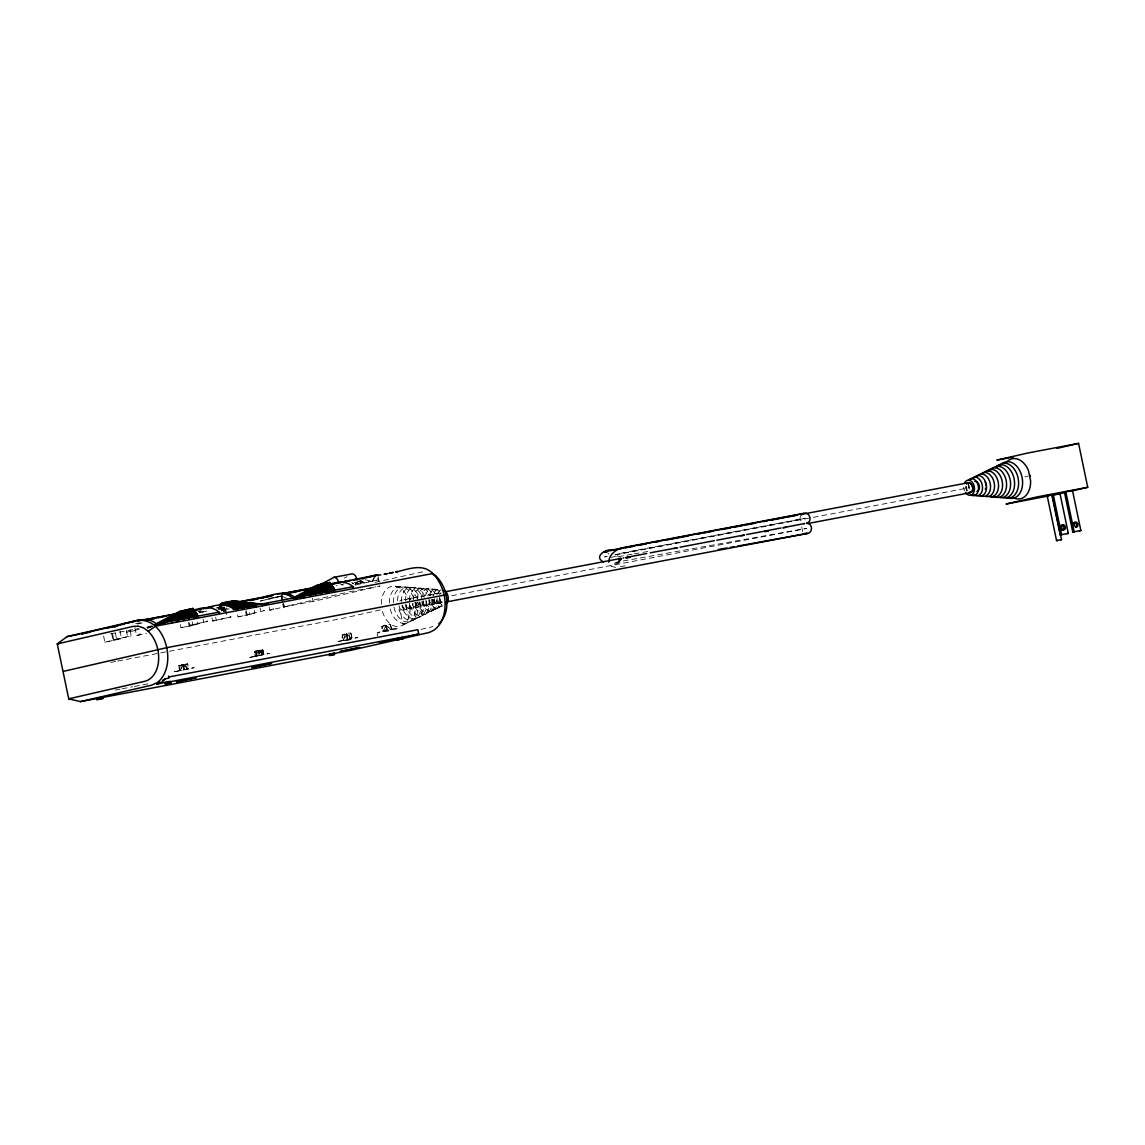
<?xml version="1.0" encoding="UTF-8"?>
<svg xmlns="http://www.w3.org/2000/svg" width="1145" height="1145" viewBox="0 0 1145 1145"><rect width="100%" height="100%" fill="white"/><g stroke="black" fill="none" stroke-linecap="round" stroke-linejoin="round"><path stroke-width="0.75" stroke-dasharray="5 3.75" d="M352.431 583.12L352.946 583.463A4.48 1.231 5.2 0 1 353.204 583.979L353.218 583.735A4.48 1.231 5.2 0 0 352.975 583.22L351.744 582.562M356.281 582.877L358.285 583.349L355.093 583.163M354.32 582.419L356.982 583.163M356.954 583.406L357.898 582.962M359.129 581.059L360.747 581.002M360.017 581.073L361.634 581.059M359.487 581.202L362.121 582.175C365.355 581.875 360.417 583.478 360.26 581.932M357.598 580.959L362.121 582.175M362.106 582.419L363.051 581.989M218.981 609.655L219.482 606.75L220.699 612.561M801.672 526.829L802.717 531.824M621.034 559.204A3.578 1.259 -40.3 0 0 619.001 561.58L618.157 558.903M800.441 516.109L799.954 518.714L801.715 522.192M618.601 562.51L619.001 561.58M365.341 579.728L371.91 581.274L375.188 576.321M371.91 581.274L374.229 578.683M358.299 583.106L355.122 582.919M403.326 624.841L409.38 621.907M412.415 620.447L415.435 618.987M418.469 617.527L421.489 616.053M424.523 614.593L427.543 613.133M430.577 611.659L433.597 610.199M436.631 608.739L439.666 607.265M120.025 630.809L121.484 638.681L104.868 642.173L103.565 635.919M180.337 624.597L180.982 627.718L190.056 626L197.77 624.168L197.126 621.048M254.219 610.199L254.877 613.319L238.088 616.869L237.115 612.189M377.864 635.933C372.469 631.11 400.85 625.313 397.845 631.754M151.598 625.8L147.619 627.947L149.752 627.546L149.551 626.558M282.658 603.787L283.33 607.007L346.735 592.394M218.609 608.782L225.408 606.964M137.4 624.039L144.284 622.451M216.72 607.537L220.212 606.664M218.137 607.609L221.801 606.836M203.223 611.945L206.901 611.029M218.709 608.396L223.862 607.136M218.394 608.868L225.479 607.308M260.602 600.968L282.658 595.901L260.316 601.111M139.318 629.249L126.522 632.212L139.404 629.779M148.006 627.245L151.469 626.444M147.361 627.718L152.514 626.53M149.795 627.231L147.304 627.803A255.006 184.331 77 0 0 150.525 626.802M151.054 626.945L152.299 626.658M111.695 633.686L112.997 639.94L131.217 635.89L129.915 629.65M104.868 642.173L121.656 638.609M112.997 639.94L131.217 635.89M134.924 627.66L136.556 635.461L146.674 633.285M355.451 585.052L377.063 580.086L354.907 584.494M375.073 582.318L424.022 571.555M188.467 622.365L189.111 625.485L207.345 621.434L206.701 618.314M189.111 625.485L207.345 621.434M180.982 627.718L197.77 624.168M212.011 617.885L212.655 621.019L230.889 616.969L230.245 613.849M212.655 621.019L230.889 616.969M245.574 611.516L246.218 614.636L264.452 610.6L260.831 611.287L260.173 608.167M238.088 616.869L254.877 613.319M269.118 607.05L269.776 610.17L288.01 606.12M1024.818 476.835L1028.224 476.048M420.916 629.364L432.953 626.587M203.509 611.816L202.35 612.146M607.294 556.241L604.574 556.914L606.592 556.57M202.98 611.931L200.404 612.489M183.572 664.787L187.68 663.871L188.725 668.866L179.693 670.655L178.663 665.66L182.771 664.744L183.815 669.739L179.693 670.655L183.171 664.758L188.725 668.866L183.815 669.739L183.171 664.758L188.324 668.837L187.68 663.871L178.663 665.66L183.572 664.787L184.617 669.782L183.171 664.758L180.094 670.669L179.049 665.674M262.506 649.573L263.55 654.568L258.655 651.734L254.934 656.371L263.951 654.582L258.655 651.734L255.321 656.4L254.29 651.405L262.906 649.587L263.951 654.582L254.934 656.371L254.147 652.636L263.164 650.832L254.147 652.636M254.29 651.405L262.906 649.587M341.969 635.003L351 633.199L352.145 638.695C340.451 645.537 337.532 631.611 351 633.199M381.6 626.415L390.617 624.612L391.662 629.607C379.997 636.162 377.306 623.266 390.617 624.612M343.872 584.036L341.01 584.637M199.702 612.647L200.489 612.546M198.729 611.544L200.847 611.101L198.901 611.573M198.987 612.79L199.831 612.689M610.643 557.429L616.125 556.313L616.053 555.01M349.125 591.879L375.861 586.798M262.777 650.818L258.255 651.72L259.042 655.455L258.655 651.734L259.843 655.498L258.799 650.503M336.415 585.567L337.245 585.41M283.43 606.993L315.848 600.81L380.054 586.025L379.267 586.154M217.579 607.566L220.985 606.922M135.654 623.681L140.907 622.694M198.629 611.731L202.121 611.072M216.706 608.224L224.864 606.75M268.588 598.449L273.841 597.447M275.587 597.117L282.586 595.786M218.709 609.154L223.976 608.081M360.747 582.476L363.452 582.132M110.664 633.829L138.702 628.505M147.476 626.845L150.983 626.172M147.404 628.061L150.811 627.417L150.582 626.172M136.556 635.461L140.177 634.774L139.203 630.093M246.218 614.636L249.839 613.949L249.195 610.829M269.776 610.17L273.397 609.483L272.753 606.363M614.894 554.681L805.078 518.313L622.05 553.006A6.927 2.447 -40.3 0 0 616.797 556.542M615.352 554.91L811.504 517.669M813.251 517.34L969.128 487.741M617.513 558.388L621.019 557.73M408.164 598.806L411.527 598.177A5.11 3.521 79.3 0 1 413.388 598.449M414.891 597.533L418.254 596.889A5.11 3.521 79.3 0 0 416.68 597.962M421.632 596.259L424.995 595.615A5.11 3.521 79.3 0 0 423.407 596.674M428.359 594.971L431.722 594.341M435.086 593.697L438.463 593.053M618.286 558.889L621.792 558.23M618.042 559.218L621.563 558.545M617.67 559.633L621.177 558.96A7.314 2.576 -40.3 0 0 616.94 563.798M451.631 595.758L806.552 528.432L615.881 562.281M110.736 662.368L116.003 661.381M117.763 661.037L343.443 618.2L381.986 609.526A20.41 14.098 79.3 0 0 399.906 626.344A20.41 14.098 79.3 0 0 409.481 603.2M409.28 603.658A5.11 3.521 79.3 0 1 406.876 609.441L403.512 610.085A5.11 3.521 79.3 0 1 399.032 605.877M416.007 602.37A5.11 3.521 79.3 0 1 413.617 608.167L410.253 608.797L409.209 603.801M422.734 601.096A5.11 3.521 79.3 0 1 420.344 606.879L416.98 607.523A5.11 3.521 79.3 0 1 412.887 604.589M429.475 599.823A5.11 3.521 79.3 0 1 427.085 605.605L423.707 606.249L422.662 601.254M433.812 604.331L430.448 604.961A5.11 3.521 79.3 0 1 425.969 600.767M440.539 603.043L437.175 603.687A5.11 3.521 79.3 0 1 432.695 599.479M115.13 690.106L120.382 689.104M122.129 688.775L132.648 686.771M134.409 686.442L148.435 683.78M281.756 595.643L281.012 595.772L283.101 602.055M618.429 556.656L632.412 554.209M634.158 553.894L641.143 552.663M642.889 552.362L648.142 551.446M620.332 566.675L625.585 565.759M397.143 628.419L377.163 632.598M615.638 567.419L611.115 566.26L609.04 563.426M395.268 586.24L402.038 586.77M405.43 587.027L408.808 587.285M412.2 587.542L415.592 587.8M418.984 588.058L422.362 588.315M425.754 588.573L429.146 588.831M432.524 589.088L435.916 589.346M360.289 580.644L362.235 581.359M356.252 580.715L361.004 582.504M287.295 598.577L280.983 595.772L282.328 602.184M338.662 582.705L343.199 585.496M607.923 553.035L608.825 554.023M966.867 491.148L965.593 487.884L965.879 485.065L966.681 490.919M967.668 482.932L970.602 492.55M968.097 482.789L970.173 492.693M439.508 598.048L441.254 606.435M436.488 600.352L437.175 603.687A5.11 3.521 79.3 0 0 439.565 597.905M432.767 599.336L434.9 609.498A10.391 7.171 79.3 0 1 425.768 600.939M426.04 600.61L428.531 612.561A12.209 8.43 79.3 0 1 417.81 602.499M419.299 601.884L422.176 615.624A14.041 9.69 79.3 0 1 409.853 604.059M415.936 602.528L416.98 607.523A5.11 3.521 79.3 0 0 419.528 603.057M412.572 603.172L415.807 618.686A15.858 10.949 79.3 0 1 401.895 605.619M393.937 607.179A17.676 12.209 79.3 0 0 409.452 621.749L405.831 604.445A5.11 3.521 79.3 0 0 409.795 608.854A5.11 3.521 79.3 0 0 412.787 604.331M402.467 605.09L403.512 610.085A5.11 3.521 79.3 0 0 405.903 604.288M399.104 605.719L403.097 624.812M390.23 624.597L391.662 629.607L386.108 625.514L382.645 631.41L391.261 629.593L386.108 625.514L383.045 631.425L382.001 626.429M378.036 576.393L379.711 584.422M377.693 578.182L378.365 581.388M350.599 633.185L352.145 638.695L346.477 634.101L343.114 640.499L351.744 638.681L346.477 634.101L343.514 640.513L342.369 635.017M350.084 639.153L348.939 633.657L344.03 634.545L345.175 640.041M346.878 634.115L348.023 639.611L346.477 634.101L347.236 639.583L346.091 634.087M312.442 598.162L313.115 601.368M282.099 595.887L283.402 602.127M283.731 603.687L284.375 606.807M283.345 603.615L284.103 606.879M261.604 649.873L262.649 654.868M260.86 650.045L261.89 655.04M256.208 652.178L256.981 655.913M255.449 652.335L256.237 656.085M246.175 610.471L247.148 615.151M225.264 607.923L225.98 611.315M226.61 614.536L225.307 608.296A21.64 15.644 77 0 0 225.064 611.101M224.034 607.294L224.95 611.731M222.903 607.208L223.876 611.859M221.772 607.122L222.459 610.371M220.77 607.623L221.414 610.714M215.632 617.198L216.29 620.318M203.066 619.001L203.724 622.121M192.088 621.678L192.746 624.798M189.397 622.88L190.056 626M186.664 669.324L185.619 664.329L180.71 665.202L181.754 670.197M148.521 626.93L148.693 627.746M126.293 630.337L127.596 636.577M115.316 632.999L116.618 639.239M112.625 634.201L113.927 640.441M619.717 561.436L619.831 562.753M346.935 576.722A308.706 213.242 79.3 0 1 344.316 578.068M151.77 626.515A255.006 184.331 77 0 1 148.549 627.517M149.966 626.573A255.006 184.331 77 0 1 146.775 627.66M151.212 626.286A255.006 184.331 77 0 1 148.02 627.374M152.471 626A255.006 184.331 77 0 1 149.265 627.088M220.226 609.455A21.64 15.644 77 0 1 220.656 606.778M221.343 611.015A21.64 15.644 77 0 1 221.901 606.492M222.588 610.729A21.64 15.644 77 0 1 222.974 607.079M223.819 611.387A21.64 15.644 77 0 1 224.234 606.793M226.338 609.87A21.64 15.644 77 0 1 226.467 608.024M227.583 609.584A21.64 15.644 77 0 1 227.64 608.653M228.843 609.297A21.64 15.644 77 0 1 228.885 608.367M381.371 604.245A20.41 14.098 79.3 0 1 391.561 586.383A20.41 14.098 79.3 0 1 407.935 598.134M442.056 602.141A5.11 3.521 79.3 0 1 439.437 598.205M439.694 594.441A5.11 3.521 79.3 0 1 440.968 592.795M441.641 604.488A7.657 5.281 79.3 0 1 437.719 598.606M438.12 592.953A7.657 5.281 79.3 0 1 441.297 589.918M414.991 602.198A18.592 12.838 79.3 0 1 406.275 623.281A18.592 12.838 79.3 0 1 389.944 607.966M389.4 603.157A18.592 12.838 79.3 0 1 398.675 586.884A18.592 12.838 79.3 0 1 413.574 597.59M417.739 601.712A17.676 12.209 79.3 0 1 409.452 621.749M393.408 602.614A17.676 12.209 79.3 0 1 402.224 587.142A17.676 12.209 79.3 0 1 416.408 597.318M420.745 602.642A16.774 11.579 79.3 0 1 412.143 620.318A16.774 11.579 79.3 0 1 397.916 606.406M397.415 600.638A16.774 11.579 79.3 0 1 406.275 587.299A16.774 11.579 79.3 0 1 419.227 597.046M423.249 600.71A15.858 10.949 79.3 0 1 415.807 618.686M401.423 601.526A15.858 10.949 79.3 0 1 409.323 587.643A15.858 10.949 79.3 0 1 422.047 596.774M426.226 601.497A14.942 10.319 79.3 0 1 418.555 617.241A14.942 10.319 79.3 0 1 405.874 604.846M405.43 600.982A14.942 10.319 79.3 0 1 412.887 587.9A14.942 10.319 79.3 0 1 424.867 596.502M428.76 599.708A14.041 9.69 79.3 0 1 422.176 615.624M409.438 600.438A14.041 9.69 79.3 0 1 415.22 588.559A14.041 9.69 79.3 0 1 426.054 593.139M431.508 599.221A13.125 9.06 79.3 0 1 425.353 614.092A13.125 9.06 79.3 0 1 413.832 603.286M413.445 599.894A13.125 9.06 79.3 0 1 419.986 588.401A13.125 9.06 79.3 0 1 430.506 595.958M434.256 598.72A12.209 8.43 79.3 0 1 428.531 612.561M417.453 599.336A12.209 8.43 79.3 0 1 423.536 588.659A12.209 8.43 79.3 0 1 433.34 595.686M437.018 598.22A11.307 7.8 79.3 0 1 431.708 611.029A11.307 7.8 79.3 0 1 421.789 601.726M421.46 598.792A11.307 7.8 79.3 0 1 426.112 589.231A11.307 7.8 79.3 0 1 434.842 592.924M439.766 597.719A10.391 7.171 79.3 0 1 434.9 609.498M425.654 595.643A10.391 7.171 79.3 0 1 437.762 592.852M442.013 604.216A9.475 6.541 79.3 0 1 435.486 607.823A9.475 6.541 79.3 0 1 429.747 600.166M429.633 595.328A9.475 6.541 79.3 0 1 440.696 592.781M442.686 605.805A8.573 5.911 79.3 0 1 433.726 599.379M434.184 593.067A8.573 5.911 79.3 0 1 440.868 590.133M442.127 601.984A5.11 3.521 79.3 0 1 436.445 600.109M436.875 594.126A5.11 3.521 79.3 0 1 441.197 593.969M432.967 595.715A5.11 3.521 79.3 0 1 433.511 594.756M434.241 594.069A5.11 3.521 79.3 0 1 436.946 593.969M436.359 599.865A5.11 3.521 79.3 0 1 433.354 604.388A5.11 3.521 79.3 0 1 429.332 600.123L430.448 604.961A5.11 3.521 79.3 0 0 432.839 599.178M430.148 595.4A5.11 3.521 79.3 0 1 433.583 594.613M427.5 595.357A5.11 3.521 79.3 0 1 430.219 595.243M427.085 605.605A5.11 3.521 79.3 0 1 422.605 601.397M426.255 601.783A5.11 3.521 79.3 0 1 423.249 606.306A5.11 3.521 79.3 0 1 419.227 602.041M420.773 596.631A5.11 3.521 79.3 0 1 424.366 597.16M420.344 606.879A5.11 3.521 79.3 0 1 415.864 602.685M413.316 598.592A5.11 3.521 79.3 0 1 417.624 598.434M413.617 608.167A5.11 3.521 79.3 0 1 409.137 603.959M409.395 600.195A5.11 3.521 79.3 0 1 410.669 598.549M406.575 599.88A5.11 3.521 79.3 0 1 410.898 599.708M406.876 609.441A5.11 3.521 79.3 0 1 402.396 605.233M403.942 599.823A5.11 3.521 79.3 0 1 406.647 599.722M399.848 601.154A5.11 3.521 79.3 0 1 402.353 600.052M618.386 563.154A4.694 1.66 -40.3 0 1 621.263 559.375M617.899 563.254A5.968 2.104 -40.3 0 1 621.291 559.275M615.781 564.07A8.63 3.049 -40.3 0 1 616.554 562.696M614.521 564.07A9.818 3.464 -40.3 0 1 615.409 562.51M964.562 490.833A7.657 5.281 79.3 0 1 963.746 486.954M967.382 490.561A8.573 5.911 79.3 0 1 966.48 486.21M969.457 489.158A5.11 3.521 79.3 0 1 968.999 485.294M174.383 671.771L194.178 667.664L174.383 671.771M249.724 657.459L269.433 653.38L249.724 657.459M338.29 641.472L357.569 637.536L338.29 641.472M386.509 625.528L385.708 625.499L386.752 630.494L386.108 625.514L387.554 630.523L386.509 625.528"/><path stroke-width="1.5" d="M219.854 605.361L220.412 603.744C236.07 597.432 252.215 605.576 268.445 603.587M234.152 600.581L232.721 606.592A21.64 15.644 77 0 0 232.578 608.439M966.695 483.648C971.89 479.626 975.64 491.777 969.729 492.794L808.585 523.394M168.544 676.051L168.959 678.04L165.424 678.785L162.218 681.847L156.865 684.195L169.116 681.432M966.509 483.82C969.829 480.37 973.694 486.239 972.635 489.559C973.837 493.409 965.521 492.278 969.729 492.794M801.185 514.992L803.389 513.504L798.566 514.606M80.422 701.613L151.426 685.225L156.779 682.878A33.219 22.943 79.3 0 0 167.199 664.601C170.448 646.152 159.985 618.5 137.872 620.289L67.054 636.606L57.25 643.905L68.729 698.851L80.508 701.613L98.527 698.235M66.94 636.692L79.749 634.087M58.953 643.647L57.25 643.905L133.249 626.372L138.33 626.186L143.468 627.875L148.292 631.339L155.434 626.186L432.781 573.53C443.816 581.431 448.411 595.987 446.45 609.097A28.067 19.393 79.3 0 1 438.721 623.739M156.865 684.195L159.699 682.263M162.518 680.345L165.424 678.785M198.3 616.826A21.64 15.644 77 0 0 196.682 613.434L192.933 608.41L179.192 611.573L155.033 624.44M192.933 608.41L181.096 615.48L166.383 622.236M334.798 589.961A21.64 15.644 77 0 0 333.524 587.442L329.789 582.433L316.034 585.596L293.564 597.747M329.789 582.433L314.918 591.063L301.178 597.032M806.767 523.122C813.093 521.476 809.386 510.627 802.774 513.533L621.105 548.026C615.223 550.13 608.582 555.368 608.797 562.209M623.109 558.13L623.853 557.801M163.291 623.395L165.352 622.637M344.173 582.19L345.017 581.946M417.868 629.779L418.769 634.044L408.837 636.348M1069.673 491.477L1087.721 487.298L1078.576 443.387L1057.021 448.368M1057.637 540.44L1056.549 540.612L1047.16 495.67L1049.851 495.055L1052.14 494.64L1061.529 539.581L1060.671 539.796M1056.549 540.612L1061.529 539.581M124.733 623.452L125.349 623.295C135.31 621.062 147.662 615.853 156.421 624.011L218.953 612.131L219.21 613.376M203.123 608.567L203.738 608.41C213.714 606.177 226.066 600.968 234.811 609.126L292.819 598.105L289.299 595.586L283.23 593.582L277.448 593.797M390.302 573.13L392.935 572.543M384.806 574.332L387.826 573.645M83.471 633.314L82.068 633.657L83.671 633.414M161.044 617.212L162.132 616.955L160.844 617.112M164.665 616.454L166.054 616.096L157.924 617.67M264.023 596.974L272.868 595.357M384.205 574.217L384.119 574.175M391.533 572.815L390.474 573.101M81.467 633.7L118.608 625.227M106.857 628.19L119.982 625.17M152.428 618.944L155.706 618.185L146.274 619.874M158.182 617.541L161.617 616.754M194.865 609.827C202.751 607.294 212.355 605.948 218.953 612.131M205.399 608.653L207.116 608.253M249.925 600.638L258.212 598.792M262.506 597.804L264.223 597.418M290.873 592.709L299.289 590.806L289.699 592.652L297.385 590.849M292.132 592.595L305.829 589.446M330.647 583.979C338.033 581.517 346.921 581.03 353.003 586.684L353.261 587.929M330.791 584.293L377.707 574.79L360.832 578.797M330.247 584.637L338.748 582.748M389.228 573.216L393.164 572.357M396.256 571.999C408.078 569.208 422.82 562.982 432.781 573.53C438.649 579.399 442.271 586.999 444.145 595.014C446.936 608.696 443.888 627.66 428.774 632.57L350.814 650.331L102.034 697.577M1051.869 495.012L1053.243 494.683L1061.587 534.643L1060.213 534.958L1051.869 495.012L1059.955 493.409L1068.299 533.37L1066.925 533.684M1065.795 491.806L1064.421 492.121L1072.765 532.082L1080.851 530.493L1072.493 490.532L1065.795 491.806L1074.139 531.767L1072.765 532.082M1058.567 493.738L1059.955 493.409M1071.119 490.847L1072.493 490.532M1066.195 492.278L1058.438 494.053M1079.477 530.808L1080.851 530.493M396.284 571.756L397.415 571.512L395.812 571.842M170.004 681.69L170.834 681.49L169.703 681.661M118.021 625.284L119.853 624.97M194.163 610.843L196.639 610.371M101.218 697.505C106.428 696.232 90.841 699.738 99.758 697.691M401.265 637.822C406.761 636.505 391.848 639.669 398.889 638.323M169.589 681.79L168.086 682.119M270.492 595.972L272.009 595.658M167.413 682.134L165.223 682.692M331.42 653.723C322.904 655.67 340.58 651.763 332.036 653.723M331.692 654.969C323.133 656.929 340.909 653.008 332.293 654.969M137.715 621.162L138.774 620.948M253.66 599.479L255.092 599.25M121.084 624.626L123.817 624.139M366.014 577.624L374.329 576.035M374.014 576.593L375.002 576.436M1057.479 494.268L1052.198 495.284M121.871 624.54L123.202 624.268M254.977 599.193L257.038 598.849M1049.464 495.241L1047.203 495.67M255.636 599.064L257.625 598.735M166.483 682.449L418.741 634.044M114.257 627.016L115.774 626.701M362.722 578.826L364.339 578.497M797.278 514.878L612.475 549.972C605.49 548.598 593.139 557 603.615 561.923M389.987 573.058L390.86 572.872M123.631 624.111L124.39 624.025M199.774 609.655L200.518 609.584M384.548 574.289L385.779 574.06M310.066 588.487A308.706 213.242 79.3 0 0 334.011 577.295L352.13 573.86A6.212 4.294 79.3 0 1 356.725 578.583M340.337 582.376L350.37 580.472L342.04 582.118M353.719 579.842L360.403 578.568M134.108 621.706L124.877 623.452M137.572 621.048L177.432 613.477M212.612 606.793L203.28 608.567M238.919 601.798L261.747 597.404C272.438 595.443 285.62 588.988 295.081 597.676L353.003 586.684M281.627 593.697L314.904 587.385M353.576 579.928L356.882 579.313M377.592 575.405L380.856 574.79M143.855 619.989L177.346 613.763M194.836 610.457L201.821 609.126M241.08 601.669L267.658 596.631M282.157 593.74L305.958 589.36M259.514 598.305L269.304 596.516M284.575 593.725L287.996 592.967M81.753 633.843L90.484 632.126M1013.311 457.012L996.837 460.118L1027.723 453.034L1078.547 443.387M607.766 551.174L621.778 548.512M625.284 547.854L634.044 546.194M637.536 545.521L646.295 543.861M655.054 542.2L658.561 541.542M667.32 539.867L688.331 535.889M697.09 534.228L700.597 533.556M704.089 532.897L712.848 531.223M721.608 529.562L730.367 527.902M733.873 527.244L742.618 525.584M746.125 524.911L754.884 523.251M763.643 521.59L767.136 520.918M770.642 520.259L784.654 517.597M788.161 516.939L796.92 515.264M800.412 514.606L968.541 482.689M445.333 591.75L616.969 559.175M625.728 557.515L646.739 553.522M650.245 552.849L676.523 547.868M680.015 547.195L714.323 540.669M716.799 540.225L744.178 535.001M746.569 534.572L781.062 527.988M783.352 527.587L804.377 523.594M626.086 557.73L629.593 557.057M674.205 548.555L677.711 547.882M740.887 535.889L744.393 535.23M764.645 531.423L768.152 530.75M783.008 527.902L786.515 527.23M626.429 557.973L629.922 557.3M764.788 531.695L768.295 531.037M445.663 602.07L806.452 533.584C812.921 533.799 813.293 523.38 806.738 523.322M1048.706 495.942L1006.011 504.043L1036.898 496.944L1087.721 487.298M168.744 677.01L417.081 629.864M1060.213 534.958L1068.299 533.37M294.065 591.822L294.923 591.664M606.02 551.504L604.188 551.818L606.807 552.305M803.89 523.666L804.72 523.508M70.432 698.579L68.729 698.851L144.728 681.304A28.067 19.393 79.3 0 0 158.225 663.814C159.914 652.235 156.636 639.754 148.292 631.339M718.258 549.486L727.003 547.954M730.496 547.339L734.002 546.723M737.494 546.108L807.583 533.427L804.935 533.269M373.928 576.565L375.632 576.264M63.648 671.299L166.798 647.669L446.121 594.77M970.702 495.241L974.252 495.484M431.694 573.158L436.517 576.622M1029.77 474.846L1030.114 476.449M333.481 587.371L334.44 591.936M331.85 584.866L333.066 590.677M330.361 583.034L331.978 590.791M329.202 582.805L330.905 590.92M328.229 583.435L329.846 591.192M327.255 584.064L329.116 592.938M326.282 584.68L328.042 593.139M325.294 585.281L326.64 591.736M324.321 585.882L325.595 592.022M323.334 586.469L324.55 592.294M322.346 587.042L323.42 592.223M321.359 587.614L322.375 592.523M320.371 588.172L321.659 594.355M319.369 588.716L320.285 593.096M318.382 589.26L319.24 593.382M317.38 589.789L318.095 593.239M316.378 590.305L317.065 593.554M315.376 590.82L316.335 595.371M314.374 591.335L314.975 594.155M313.372 591.822L313.93 594.455M312.37 592.308L312.886 594.756M310.352 593.239L311.011 596.373M309.336 593.711L309.937 596.588M304.255 595.858L304.613 597.59M303.225 596.259L303.554 597.79M262.033 603.658L262.434 605.605M255.335 603.415L256.051 606.807M254.219 603.343L254.734 605.791M253.088 603.258L253.646 605.905M251.972 603.172L252.558 606.006M250.841 603.086L251.471 606.106M249.71 602.971L250.383 606.206M248.579 602.857L249.653 608.024M247.449 602.728L248.308 606.85M246.304 602.585L247.22 606.964M245.173 602.442L246.146 607.093M244.028 602.299L245.059 607.193M242.897 602.127L244.329 609.04M241.752 601.955L243.27 609.24M240.607 601.783L241.881 607.909M239.462 601.583L240.808 608.024M238.303 601.383L239.72 608.152M237.158 601.168L238.704 608.567M235.999 600.939L237.945 610.256M234.854 600.724L236.886 610.457M233.866 601.354L235.498 609.111M233.237 603.587L234.453 609.398M232.736 606.492L233.365 609.541M196.625 613.348L197.269 616.396M194.994 610.843L196.511 618.114M193.505 609.025L195.451 618.314M192.36 608.782L194.392 618.515M191.372 609.412L193.004 617.169M190.399 610.042L191.945 617.441M189.426 610.657L190.843 617.427M188.438 611.258L189.784 617.713M187.465 611.859L189.068 619.531M186.478 612.446L187.694 618.271M185.49 613.019L186.578 618.2M184.502 613.591L185.519 618.5M183.515 614.149L184.474 618.787M182.513 614.693L183.73 620.547M181.525 615.237L182.384 619.373M180.524 615.767L181.254 619.216M179.522 616.296L180.209 619.531M178.534 616.811L179.164 619.831M177.532 617.312L178.119 620.132M176.516 617.799L177.346 621.749M175.514 618.286L176.029 620.733M171.478 620.132L172.022 622.765M334.011 577.295A6.212 4.294 79.3 0 1 338.591 582.032M293.134 598.177A255.006 184.331 77 0 0 317.294 585.31A21.64 15.644 77 0 1 317.881 585.939M294.394 597.89A255.006 184.331 77 0 0 318.539 585.009A21.64 15.644 77 0 1 319.14 585.653M295.639 597.604A255.006 184.331 77 0 0 319.784 584.723A21.64 15.644 77 0 1 320.385 585.353M321.044 584.437A255.006 184.331 77 0 1 293.735 598.563M294.995 598.277A255.006 184.331 77 0 0 322.289 584.15A21.64 15.644 77 0 1 322.89 584.78M296.24 597.991A255.006 184.331 77 0 0 323.534 583.864A21.64 15.644 77 0 1 324.135 584.494M300.634 596.445A255.006 184.331 77 0 0 324.794 583.578A21.64 15.644 77 0 1 325.38 584.208M326.039 583.292A255.006 184.331 77 0 1 298.745 597.418M299.99 597.132A255.006 184.331 77 0 0 327.284 583.005A21.64 15.644 77 0 1 327.885 583.635M301.235 596.846A255.006 184.331 77 0 0 328.543 582.719A21.64 15.644 77 0 1 329.13 583.349M331.32 586.168A21.64 15.644 77 0 1 331.807 586.941M164.379 622.823A255.006 184.331 77 0 0 191.687 608.696A21.64 15.644 77 0 1 192.861 609.984M193.949 611.401A21.64 15.644 77 0 1 194.464 612.146M156.278 624.154A255.006 184.331 77 0 0 180.438 611.287A21.64 15.644 77 0 1 181.024 611.917M157.538 623.868A255.006 184.331 77 0 0 181.683 611.001A21.64 15.644 77 0 1 182.856 612.289M182.942 610.714A255.006 184.331 77 0 1 155.634 624.827M156.894 624.54A255.006 184.331 77 0 0 184.188 610.428A21.64 15.644 77 0 1 184.774 611.058M158.139 624.254A255.006 184.331 77 0 0 185.433 610.128A21.64 15.644 77 0 1 186.034 610.772M162.533 622.723A255.006 184.331 77 0 0 186.692 609.841A21.64 15.644 77 0 1 187.852 611.144M160.629 623.681A255.006 184.331 77 0 0 187.937 609.555A21.64 15.644 77 0 1 188.524 610.185M161.889 623.395A255.006 184.331 77 0 0 189.183 609.269A21.64 15.644 77 0 1 189.784 609.899M163.134 623.109A255.006 184.331 77 0 0 190.428 608.983A21.64 15.644 77 0 1 191.029 609.612M225.107 604.131A255.006 184.331 77 0 1 221.658 603.458A21.64 15.644 77 0 0 221.099 605.075M267.2 603.873A255.006 184.331 77 0 1 250.111 603.415M243.241 602.656A255.006 184.331 77 0 1 239.792 602.141M236.357 601.554A255.006 184.331 77 0 1 232.907 600.867A21.64 15.644 77 0 0 231.39 607.795M252.301 603.959A255.006 184.331 77 0 1 248.866 603.701M235.097 601.841A255.006 184.331 77 0 1 231.662 601.154A21.64 15.644 77 0 0 230.217 607.165M229.086 606.535A21.64 15.644 77 0 1 230.403 601.44M227.984 605.934A21.64 15.644 77 0 1 229.157 601.726M226.724 606.22A21.64 15.644 77 0 1 227.912 602.027M230.102 602.986A255.006 184.331 77 0 1 226.667 602.313A21.64 15.644 77 0 0 225.866 604.775M224.606 605.061A21.64 15.644 77 0 1 225.408 602.599M223.361 605.347A21.64 15.644 77 0 1 224.162 602.885M222.345 604.789A21.64 15.644 77 0 1 222.917 603.172M444.088 590.333A7.657 5.281 79.3 0 1 448.182 597.218A7.657 5.281 79.3 0 1 445.72 604.345M1013.01 497.674A20.41 14.098 79.3 0 0 1030.629 480.914L1028.468 470.566A20.41 14.098 79.3 0 0 1006.67 462.022M964.376 483.29A7.657 5.281 79.3 0 1 972.076 482.016A7.657 5.281 79.3 0 1 973.379 493.194A7.657 5.281 79.3 0 1 965.45 492.522M968.097 480.514A8.573 5.911 79.3 0 1 978.274 485.781A8.573 5.911 79.3 0 1 971.132 495.026M999.986 465.757A18.592 12.838 79.3 0 1 1021.87 476.406A18.592 12.838 79.3 0 1 1007.686 497.774M997.08 467.103A17.676 12.209 79.3 0 1 1017.504 475.747A17.676 12.209 79.3 0 1 1006.569 498.132M996.565 466.172A16.774 11.579 79.3 0 1 1014.098 478.753A16.774 11.579 79.3 0 1 1003.192 497.875M991.284 469.779A15.858 10.949 79.3 0 1 1009.604 477.537A15.858 10.949 79.3 0 1 999.8 497.617M988.393 471.125A14.942 10.319 79.3 0 1 1006.126 480.313A14.942 10.319 79.3 0 1 993.674 496.458M985.487 472.456A14.041 9.69 79.3 0 1 1002.147 481.1A14.041 9.69 79.3 0 1 990.454 496.257M982.596 473.801A13.125 9.06 79.3 0 1 997.739 480.213A13.125 9.06 79.3 0 1 989.638 496.844M981.422 473.5A12.209 8.43 79.3 0 1 994.189 482.66A12.209 8.43 79.3 0 1 986.246 496.586M976.799 476.492A11.307 7.8 79.3 0 1 990.21 483.433A11.307 7.8 79.3 0 1 980.793 495.642M973.894 477.823A10.391 7.171 79.3 0 1 986.231 484.22A10.391 7.171 79.3 0 1 977.572 495.442M971.003 479.168A9.475 6.541 79.3 0 1 982.253 484.993A9.475 6.541 79.3 0 1 974.352 495.227M974.824 481.472A5.11 3.521 79.3 0 1 979.304 485.68A5.11 3.521 79.3 0 1 976.914 491.463M985.058 482.002A5.11 3.521 79.3 0 1 986.188 485.723M985.773 488.156A5.11 3.521 79.3 0 1 985.23 489.115M1073.294 522.879A2.548 1.846 77 0 1 1073.681 522.549M1074.625 522.363A2.548 1.846 77 0 1 1075.627 527.201M1060.728 525.684A2.548 1.846 77 0 1 1063.934 527.144A2.548 1.846 77 0 1 1061.773 529.978M1061.315 529.677A2.548 1.846 77 0 1 1060.9 529.233M176.473 681.762L196.253 677.654L176.473 681.762M251.814 667.449L271.508 663.37L251.814 667.449M379.525 642.474L399.233 638.409L379.525 642.474M96.967 699.624L103.079 698.364L96.967 699.624M397.043 639.926L403.154 638.667L397.043 639.926M340.38 651.462L359.659 647.526L340.38 651.462M165.152 683.937L171.092 682.735L165.152 683.937M1074.196 523.608A2.548 1.846 77 0 0 1076.558 527.058A2.548 1.846 77 0 0 1077.345 523.007A2.548 1.846 77 0 0 1074.196 523.608M1061.83 525.856A2.548 1.846 77 0 0 1063.633 529.806A2.548 1.846 77 0 0 1065.093 526.199A2.548 1.846 77 0 0 1061.83 525.856"/></g></svg>
